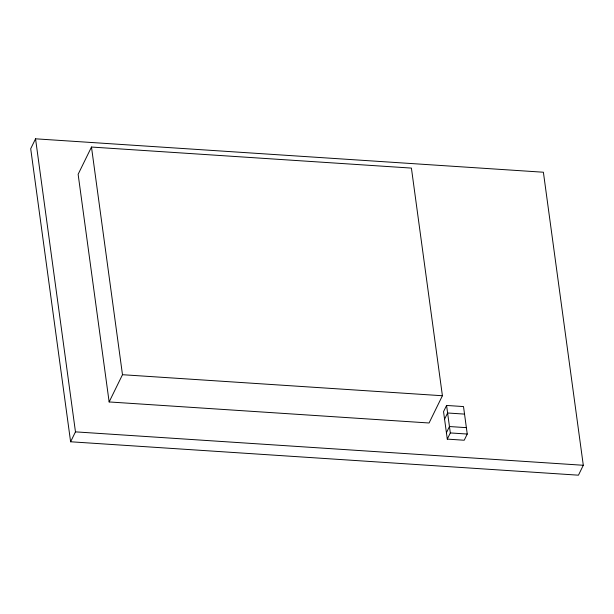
<?xml version="1.0" encoding="UTF-8"?>
<svg xmlns="http://www.w3.org/2000/svg" width="614" height="614" viewBox="0 0 614 614"><rect width="100%" height="100%" fill="white"/><g stroke="black" fill="none" stroke-linecap="round" stroke-linejoin="round"><path stroke-width="0.92" d="M35.551 138.818L30.7 148.726L70.61 441.773L578.449 475.182L583.3 465.274L543.39 172.227L35.551 138.818L75.468 431.865L70.61 441.773M91.478 147.045L78.131 174.292L109.138 401.947L429.063 422.992L442.41 395.746L411.411 168.09L91.478 147.045L122.485 374.709L109.138 401.947M446.578 405.455L443.546 411.649L447.291 439.117L464.215 440.238L467.246 434.044L463.509 406.568L446.578 405.455L450.323 432.931L447.291 439.117M444.574 419.178L447.606 412.992L464.537 414.105M446.416 432.732L449.448 426.538L466.379 427.651M122.485 374.709L442.41 395.746M450.323 432.931L467.246 434.044M75.468 431.865L583.3 465.274"/></g></svg>
